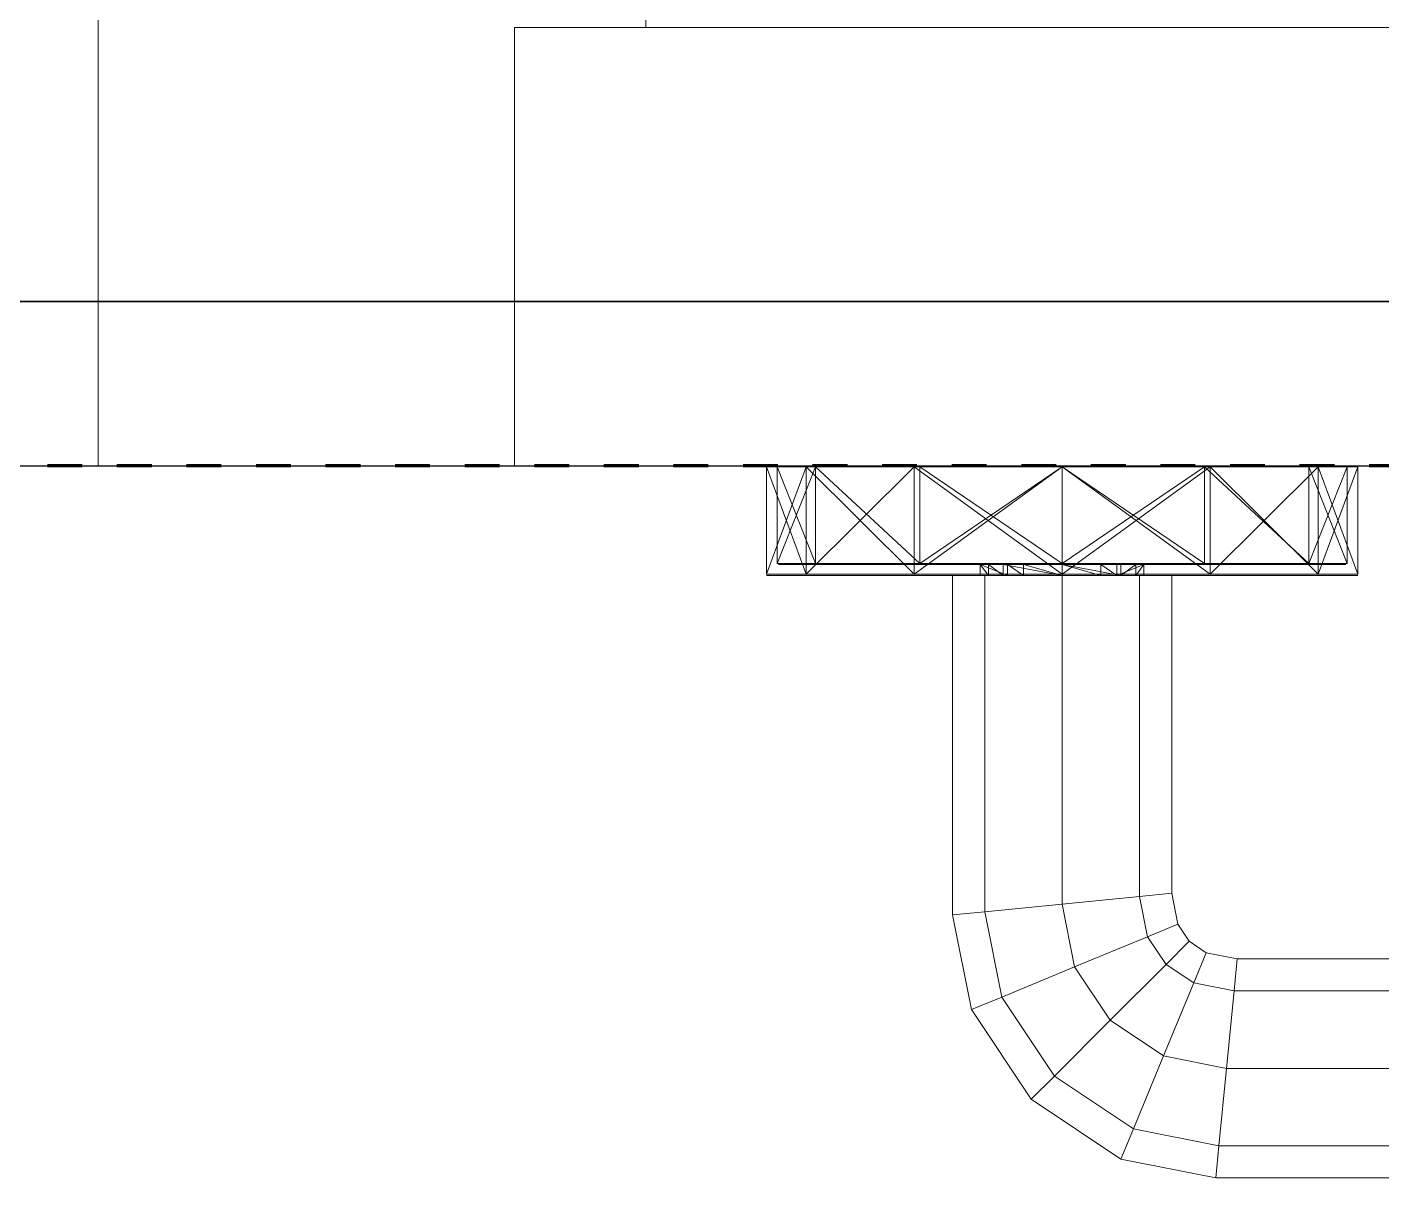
# Model space of a CAD drawing. Header units: millimetres. Extents: x -5300 to 98858, y -5196 to 93886.
# Drawn here: x 15993.5 to 16117.2, y 46270 to 46375.1 of the extents above; entities that cross this region are included whole.
import ezdxf

# ---------------------------------------------------------------- set-up
doc = ezdxf.new("R2010")
doc.units = ezdxf.units.MM
doc.linetypes.add('Штрих', pattern=[6.35, 3.175, -3.175])
doc.linetypes.add('Штрих_2_', pattern=[6.35, 3.175, -3.175])
for name, color, linetype, lineweight, true_color in [('_Разделитель помещений_', 4, 'Штрих', 70, 0x00ffff), ('Двери', 7, 'Continuous', 18, 0x7f7f7f), ('Стены', 7, 'Continuous', 18, 0x7f7f7f), ('Стены разрез', 7, 'Continuous', 50, 0x7f7f7f)]:
    doc.layers.add(name, color=color, linetype=linetype, lineweight=lineweight, true_color=true_color)

# ---------------------------------------------------------------- blocks, each defined once
blk = doc.blocks.new('СТВ_Перегородка_Кирпич 171644 - СТВ_Перегородка_Кирпич 2-247667-Подвал')
at = {"layer": 'Стены', "color": 254, "true_color": 0xd4d4d4}
blk.add_line((15750, 46350), (21250, 46350), dxfattribs=at)
blk = doc.blocks.new('СТВ_Перегородка_Кирпич 171644 - СТВ_Перегородка_Кирпич 171644-247664-Подвал')
at = {"layer": 'Стены', "color": 254, "true_color": 0xd4d4d4}
for p, q in [((16000, 46350), (16000, 46470)), ((16000, 46350), (16000, 46350)), ((16000, 46350), (17100, 46350)), ((16000, 46335), (16000, 46350)), ((17100, 46350), (16000, 46350)), ((16000, 46350), (16000, 46350)), ((17100, 46335), (16000, 46335)), ((16000, 46335), (16000, 46335))]:
    blk.add_line(p, q, dxfattribs=at)
at = {"layer": 'Стены разрез', "color": 254, "lineweight": 25, "true_color": 0xd4d4d4}
for p, q in [((21250, 46350), (15750, 46350)), ((15750, 46350), (21250, 46350)), ((15750, 46335), (21250, 46335))]:
    blk.add_line(p, q, dxfattribs=at)
blk.add_blockref('СТВ_Перегородка_Кирпич 171644 - СТВ_Перегородка_Кирпич 2-247667-Подвал', (0, 0))
blk = doc.blocks.new('Д-5 171702 - Д-5-247725-Подвал')
at = {"layer": 'Двери', "color": 254, "true_color": 0xd4d4d4}
for p, q in [((16000, 46335), (16000, 46485)), ((16000, 46485), (16000, 46335)), ((16000, 46335), (16000, 46485)), ((16000, 46485), (16000, 46335)), ((16000, 46485), (16000, 46335)), ((16000, 46335), (16000, 46485)), ((16000, 46485), (16000, 46335)), ((16000, 46335), (16000, 46485)), ((16050, 46375), (16050, 46485)), ((16050, 46485), (16050, 46375)), ((16050, 46485), (16050, 46375)), ((16050, 46375), (16050, 46485)), ((16050, 46485), (16050, 46375)), ((16050, 46375), (16050, 46485)), ((16038, 46375), (16038, 46335)), ((16050, 46375), (16038, 46375)), ((16038, 46375), (16050, 46375)), ((16038, 46335), (16038, 46375)), ((16038, 46375), (16038, 46375)), ((16038, 46375), (16050, 46375)), ((16050, 46375), (16038, 46375)), ((16038, 46335), (16038, 46375)), ((16038, 46375), (16038, 46375)), ((16038, 46375), (16038, 46335)), ((16038, 46335), (16038, 46375)), ((16038, 46375), (17062, 46375)), ((16038, 46375), (16038, 46335)), ((16050, 46375), (16038, 46375)), ((16038, 46335), (16038, 46375)), ((16038, 46375), (16038, 46375)), ((16038, 46375), (16038, 46335)), ((17062, 46375), (16038, 46375)), ((16038, 46375), (16038, 46375)), ((16038, 46375), (16050, 46375)), ((16038, 46335), (16038, 46375)), ((16038, 46375), (17062, 46375)), ((16038, 46335), (16038, 46375)), ((16038, 46375), (16038, 46375)), ((16038, 46375), (16038, 46335)), ((17062, 46375), (16038, 46375)), ((16038, 46375), (16038, 46375)), ((16038, 46375), (17062, 46375)), ((17062, 46375), (16038, 46375)), ((16038, 46375), (16038, 46335)), ((16050, 46375), (16050, 46375)), ((16050, 46375), (16050, 46375)), ((16050, 46375), (17050, 46375)), ((17050, 46375), (16050, 46375)), ((16064.62, 46375), (16061, 46375)), ((16061, 46375), (16064.62, 46375)), ((16074.5, 46375), (16061, 46375)), ((16064.7, 46375), (16061.1, 46375)), ((16061.1, 46375), (16064.7, 46375)), ((16065.4, 46375), (16061.1, 46375)), ((16061.1, 46375), (16061.9, 46375)), ((16061.1, 46375), (16065.4, 46375)), ((16065.4, 46375), (16061.9, 46375)), ((16061.9, 46375), (16065.4, 46375)), ((16074.5, 46375), (16064.62, 46375)), ((16064.62, 46375), (16074.5, 46375)), ((16074.5, 46375), (16064.62, 46375)), ((16074.55, 46375), (16064.7, 46375)), ((16074.55, 46375), (16064.7, 46375)), ((16064.7, 46375), (16065.4, 46375)), ((16065.4, 46375), (16064.7, 46375)), ((16074.95, 46375), (16065.4, 46375)), ((16074.95, 46375), (16065.4, 46375)), ((16074.55, 46375), (16065.4, 46375)), ((16074.55, 46375), (16065.4, 46375)), ((16088, 46375), (16074.5, 46375)), ((16074.5, 46375), (16088, 46375)), ((16074.5, 46375), (16074.5, 46375)), ((16074.5, 46375), (16101.5, 46375)), ((16074.5, 46375), (16101.5, 46375)), ((16074.5, 46375), (16101.5, 46375)), ((16088, 46375), (16074.55, 46375)), ((16088, 46375), (16074.55, 46375)), ((16074.55, 46375), (16074.95, 46375)), ((16074.95, 46375), (16074.55, 46375)), ((16088, 46375), (16074.95, 46375)), ((16088, 46375), (16074.95, 46375)), ((16088, 46375), (16074.95, 46375)), ((16088, 46375), (16074.95, 46375)), ((16101.45, 46375), (16088, 46375)), ((16101.05, 46375), (16088, 46375)), ((16101.05, 46375), (16088, 46375)), ((16101.45, 46375), (16088, 46375)), ((16101.05, 46375), (16088, 46375)), ((16088, 46375), (16088, 46375)), ((16101.05, 46375), (16088, 46375)), ((16088, 46375), (16088, 46375)), ((16088, 46375), (16101.5, 46375)), ((16088, 46375), (16101.5, 46375)), ((16110.6, 46375), (16101.05, 46375)), ((16110.6, 46375), (16101.05, 46375)), ((16101.45, 46375), (16101.05, 46375)), ((16101.05, 46375), (16101.45, 46375)), ((16111.3, 46375), (16101.45, 46375)), ((16111.3, 46375), (16101.45, 46375)), ((16110.6, 46375), (16101.45, 46375)), ((16110.6, 46375), (16101.45, 46375)), ((16101.5, 46375), (16111.38, 46375)), ((16111.38, 46375), (16101.5, 46375)), ((16101.5, 46375), (16101.5, 46375)), ((16111.38, 46375), (16101.5, 46375)), ((16115, 46375), (16101.5, 46375)), ((16110.6, 46375), (16114.1, 46375)), ((16114.1, 46375), (16110.6, 46375)), ((16110.6, 46375), (16111.3, 46375)), ((16110.6, 46375), (16114.9, 46375)), ((16114.9, 46375), (16110.6, 46375)), ((16110.6, 46375), (16111.3, 46375)), ((16111.3, 46375), (16114.9, 46375)), ((16114.9, 46375), (16111.3, 46375)), ((16111.38, 46375), (16115, 46375)), ((16115, 46375), (16111.38, 46375)), ((16114.1, 46375), (16114.9, 46375)), ((16038, 46335), (16000, 46335)), ((16000, 46335), (16038, 46335)), ((16038, 46335), (16000, 46335)), ((16000, 46335), (16000, 46335)), ((16000, 46335), (16038, 46335)), ((16000, 46335), (16000, 46335)), ((16038, 46335), (16000, 46335)), ((16000, 46335), (16000, 46335)), ((16000, 46335), (17100, 46335)), ((16000, 46335), (17100, 46335)), ((16000, 46335), (16000, 46335)), ((16038, 46335), (16000, 46335)), ((16038, 46335), (16038, 46335)), ((16038, 46335), (16038, 46335)), ((16038, 46335), (16038, 46335)), ((17062, 46335), (16038, 46335)), ((17062, 46335), (16038, 46335)), ((16038, 46335), (16038, 46335)), ((17062, 46335), (16038, 46335)), ((17062, 46335), (16038, 46335)), ((16038, 46335), (16038, 46335)), ((16038, 46335), (17062, 46335)), ((16038, 46335), (16038, 46335)), ((16038, 46335), (17062, 46335)), ((16064.62, 46335), (16061, 46335)), ((16061, 46335), (16064.62, 46335)), ((16061, 46335), (16074.5, 46335)), ((16064.62, 46334.9), (16061, 46334.9)), ((16064.62, 46334.9), (16061, 46334.9)), ((16061, 46334.9), (16061, 46325.1)), ((16064.62, 46334.9), (16061, 46325.1)), ((16064.62, 46325.1), (16061, 46334.9)), ((16064.62, 46334.9), (16061, 46334.9)), ((16061, 46334.9), (16064.62, 46334.9)), ((16061, 46325.1), (16061, 46334.9)), ((16064.62, 46325.1), (16061, 46334.9)), ((16061, 46334.9), (16064.62, 46325.1)), ((16064.7, 46335), (16061.1, 46335)), ((16061.1, 46335), (16064.7, 46335)), ((16065.4, 46335), (16061.1, 46335)), ((16061.9, 46335), (16061.1, 46335)), ((16061.1, 46335), (16065.4, 46335)), ((16065.4, 46335), (16061.9, 46335)), ((16061.9, 46335), (16065.4, 46335)), ((16065.48, 46334.9), (16062, 46334.9)), ((16062, 46334.9), (16065.48, 46334.9)), ((16062, 46326.1), (16062, 46334.9)), ((16065.48, 46334.9), (16062, 46326.1)), ((16062, 46334.9), (16065.48, 46326.1)), ((16074.5, 46335), (16064.62, 46335)), ((16064.62, 46335), (16074.5, 46335)), ((16064.62, 46335), (16074.5, 46335)), ((16074.5, 46334.9), (16064.62, 46334.9)), ((16074.5, 46334.9), (16064.62, 46334.9)), ((16074.5, 46334.9), (16064.62, 46325.1)), ((16074.5, 46325.1), (16064.62, 46334.9)), ((16064.62, 46334.9), (16064.62, 46325.1)), ((16064.62, 46334.9), (16064.62, 46325.1)), ((16074.5, 46334.9), (16064.62, 46334.9)), ((16064.62, 46334.9), (16074.5, 46334.9)), ((16074.5, 46334.9), (16064.62, 46325.1)), ((16064.62, 46325.1), (16064.62, 46334.9)), ((16064.62, 46325.1), (16064.62, 46334.9)), ((16064.62, 46334.9), (16074.5, 46325.1)), ((16074.55, 46335), (16064.7, 46335)), ((16074.55, 46335), (16064.7, 46335)), ((16065.4, 46335), (16064.7, 46335)), ((16065.4, 46335), (16064.7, 46335)), ((16074.95, 46335), (16065.4, 46335)), ((16074.95, 46335), (16065.4, 46335)), ((16074.55, 46335), (16065.4, 46335)), ((16074.55, 46335), (16065.4, 46335)), ((16075, 46334.9), (16065.48, 46334.9)), ((16075, 46334.9), (16065.48, 46334.9)), ((16075, 46326.1), (16065.48, 46334.9)), ((16065.48, 46326.1), (16065.48, 46334.9)), ((16075, 46326.1), (16065.48, 46334.9)), ((16065.48, 46326.1), (16065.48, 46334.9)), ((16088, 46335), (16074.5, 46335)), ((16088, 46335), (16074.5, 46335)), ((16101.5, 46335), (16074.5, 46335)), ((16101.5, 46335), (16074.5, 46335)), ((16101.5, 46335), (16074.5, 46335)), ((16074.5, 46335), (16074.5, 46335)), ((16088, 46334.9), (16074.5, 46334.9)), ((16088, 46334.9), (16074.5, 46334.9)), ((16088, 46334.9), (16074.5, 46325.1)), ((16088, 46325.1), (16074.5, 46334.9)), ((16074.5, 46334.9), (16074.5, 46325.1)), ((16074.5, 46334.9), (16074.5, 46325.1)), ((16088, 46334.9), (16074.5, 46334.9)), ((16074.5, 46334.9), (16088, 46334.9)), ((16074.5, 46325.1), (16074.5, 46334.9)), ((16088, 46325.1), (16074.5, 46334.9)), ((16074.5, 46325.1), (16074.5, 46334.9)), ((16074.5, 46334.9), (16088, 46325.1)), ((16088, 46335), (16074.55, 46335)), ((16088, 46335), (16074.55, 46335)), ((16074.95, 46335), (16074.55, 46335)), ((16074.95, 46335), (16074.55, 46335)), ((16088, 46335), (16074.95, 46335)), ((16088, 46335), (16074.95, 46335)), ((16088, 46335), (16074.95, 46335)), ((16088, 46335), (16074.95, 46335)), ((16088, 46334.9), (16075, 46334.9)), ((16088, 46334.9), (16075, 46334.9)), ((16088, 46334.9), (16075, 46326.1)), ((16075, 46326.1), (16075, 46334.9)), ((16088, 46326.1), (16075, 46334.9)), ((16075, 46326.1), (16075, 46334.9)), ((16101.05, 46335), (16088, 46335)), ((16101.45, 46335), (16088, 46335)), ((16101.05, 46335), (16088, 46335)), ((16101.45, 46335), (16088, 46335)), ((16101.05, 46335), (16088, 46335)), ((16088, 46335), (16088, 46335)), ((16101.05, 46335), (16088, 46335)), ((16088, 46335), (16088, 46335)), ((16088, 46335), (16101.5, 46335)), ((16101.5, 46335), (16088, 46335)), ((16101, 46334.9), (16088, 46334.9)), ((16101.5, 46334.9), (16088, 46334.9)), ((16101, 46334.9), (16088, 46334.9)), ((16088, 46334.9), (16101.5, 46334.9)), ((16101, 46334.9), (16088, 46326.1)), ((16088, 46326.1), (16088, 46334.9)), ((16101.5, 46334.9), (16088, 46325.1)), ((16088, 46334.9), (16088, 46325.1)), ((16101, 46326.1), (16088, 46334.9)), ((16088, 46326.1), (16088, 46334.9)), ((16088, 46334.9), (16101.5, 46325.1)), ((16088, 46334.9), (16088, 46325.1)), ((16088, 46334.9), (16101.5, 46334.9)), ((16088, 46334.9), (16101.5, 46334.9)), ((16088, 46325.1), (16088, 46334.9)), ((16088, 46334.9), (16101.5, 46325.1)), ((16088, 46325.1), (16088, 46334.9)), ((16088, 46334.9), (16101.5, 46325.1)), ((16101, 46334.9), (16110.52, 46334.9)), ((16110.52, 46334.9), (16101, 46334.9)), ((16110.52, 46326.1), (16101, 46334.9)), ((16101, 46326.1), (16101, 46334.9)), ((16110.52, 46326.1), (16101, 46334.9)), ((16101, 46326.1), (16101, 46334.9)), ((16110.6, 46335), (16101.05, 46335)), ((16110.6, 46335), (16101.05, 46335)), ((16101.05, 46335), (16101.45, 46335)), ((16101.05, 46335), (16101.45, 46335)), ((16101.45, 46335), (16111.3, 46335)), ((16111.3, 46335), (16101.45, 46335)), ((16110.6, 46335), (16101.45, 46335)), ((16110.6, 46335), (16101.45, 46335)), ((16101.5, 46335), (16111.38, 46335)), ((16111.38, 46335), (16101.5, 46335)), ((16101.5, 46335), (16115, 46335)), ((16101.5, 46335), (16111.38, 46335)), ((16101.5, 46335), (16101.5, 46335)), ((16111.38, 46334.9), (16101.5, 46334.9)), ((16101.5, 46334.9), (16111.38, 46334.9)), ((16101.5, 46334.9), (16101.5, 46325.1)), ((16101.5, 46334.9), (16111.38, 46325.1)), ((16101.5, 46334.9), (16101.5, 46325.1)), ((16101.5, 46325.1), (16111.38, 46334.9)), ((16101.5, 46334.9), (16111.38, 46334.9)), ((16101.5, 46334.9), (16111.38, 46334.9)), ((16101.5, 46325.1), (16101.5, 46334.9)), ((16101.5, 46334.9), (16111.38, 46325.1)), ((16101.5, 46325.1), (16101.5, 46334.9)), ((16101.5, 46325.1), (16111.38, 46334.9)), ((16110.52, 46334.9), (16114, 46334.9)), ((16114, 46334.9), (16110.52, 46334.9)), ((16110.52, 46326.1), (16110.52, 46334.9)), ((16110.52, 46326.1), (16114, 46334.9)), ((16114, 46326.1), (16110.52, 46334.9)), ((16110.52, 46326.1), (16110.52, 46334.9)), ((16110.6, 46335), (16114.1, 46335)), ((16114.1, 46335), (16110.6, 46335)), ((16110.6, 46335), (16111.3, 46335)), ((16110.6, 46335), (16114.9, 46335)), ((16114.9, 46335), (16110.6, 46335)), ((16110.6, 46335), (16111.3, 46335)), ((16111.3, 46335), (16114.9, 46335)), ((16114.9, 46335), (16111.3, 46335)), ((16111.38, 46335), (16115, 46335)), ((16115, 46335), (16111.38, 46335)), ((16111.38, 46334.9), (16115, 46334.9)), ((16111.38, 46334.9), (16115, 46334.9)), ((16111.38, 46334.9), (16111.38, 46325.1)), ((16111.38, 46334.9), (16115, 46325.1)), ((16111.38, 46334.9), (16111.38, 46325.1)), ((16111.38, 46325.1), (16115, 46334.9)), ((16111.38, 46334.9), (16115, 46334.9)), ((16115, 46334.9), (16111.38, 46334.9)), ((16111.38, 46325.1), (16111.38, 46334.9)), ((16111.38, 46325.1), (16115, 46334.9)), ((16115, 46325.1), (16111.38, 46334.9)), ((16111.38, 46325.1), (16111.38, 46334.9)), ((16114, 46326.1), (16114, 46334.9)), ((16114.1, 46335), (16114.9, 46335)), ((16115, 46334.9), (16115, 46325.1)), ((16115, 46325.1), (16115, 46334.9)), ((16065.48, 46326.1), (16062, 46326.1)), ((16062, 46326.1), (16065.48, 46326.1)), ((16065.57, 46326), (16062.1, 46326)), ((16062.1, 46326), (16065.57, 46326)), ((16083, 46326), (16062.1, 46326)), ((16083, 46326), (16062.1, 46326)), ((16083, 46326), (16062.1, 46326)), ((16075, 46326.1), (16065.48, 46326.1)), ((16075, 46326.1), (16065.48, 46326.1)), ((16075.05, 46326), (16065.57, 46326)), ((16075.05, 46326), (16065.57, 46326)), ((16081.28, 46326), (16065.57, 46326)), ((16080.53, 46326), (16065.57, 46326)), ((16083, 46326), (16065.57, 46326)), ((16083, 46326), (16065.57, 46326)), ((16083, 46326), (16065.57, 46326)), ((16088, 46326.1), (16075, 46326.1)), ((16088, 46326.1), (16075, 46326.1)), ((16088, 46326), (16075.05, 46326)), ((16088, 46326), (16075.05, 46326)), ((16082.63, 46326), (16075.05, 46326)), ((16081.28, 46326), (16075.05, 46326)), ((16075.05, 46326), (16083, 46326)), ((16075.05, 46326), (16083, 46326)), ((16075.05, 46326), (16084.46, 46326)), ((16081.28, 46326), (16080.53, 46326)), ((16080.53, 46325), (16080.53, 46326)), ((16080.53, 46326), (16083, 46326)), ((16081.28, 46325), (16080.53, 46326)), ((16080.53, 46326), (16083, 46326)), ((16080.53, 46326), (16083, 46325)), ((16082.63, 46326), (16081.28, 46326)), ((16081.28, 46326), (16082.63, 46325)), ((16081.28, 46326), (16081.28, 46325)), ((16088, 46326), (16082.63, 46326)), ((16088, 46326), (16082.63, 46326)), ((16088, 46325), (16082.63, 46326)), ((16082.63, 46326), (16082.63, 46325)), ((16083, 46326), (16083, 46325)), ((16083, 46326), (16084.46, 46326)), ((16083, 46326), (16083, 46325)), ((16083, 46326), (16083, 46326)), ((16083, 46326), (16083, 46325)), ((16083, 46326), (16083, 46325)), ((16083, 46326), (16083, 46326)), ((16083, 46326), (16083, 46326)), ((16083, 46326), (16083, 46325)), ((16083, 46326), (16083, 46325)), ((16083, 46326), (16083, 46325)), ((16083, 46326), (16083, 46326)), ((16083, 46326), (16084.46, 46325)), ((16083, 46325), (16083, 46326)), ((16083, 46325), (16083, 46326)), ((16083, 46325), (16083, 46326)), ((16083, 46325), (16083, 46326)), ((16083, 46326), (16083, 46326)), ((16088, 46326), (16084.46, 46326)), ((16088, 46326), (16084.46, 46326)), ((16088, 46325), (16084.46, 46326)), ((16084.46, 46326), (16084.46, 46325)), ((16101, 46326.1), (16088, 46326.1)), ((16101, 46326.1), (16088, 46326.1)), ((16100.95, 46326), (16088, 46326)), ((16100.95, 46326), (16088, 46326)), ((16093.37, 46326), (16088, 46326)), ((16088, 46326), (16091.54, 46326)), ((16093.37, 46325), (16088, 46326)), ((16093.37, 46326), (16088, 46326)), ((16088, 46326), (16088, 46326)), ((16088, 46326), (16088, 46325)), ((16088, 46326), (16088, 46326)), ((16088, 46326), (16091.54, 46326)), ((16088, 46326), (16091.54, 46325)), ((16088, 46326), (16088, 46325)), ((16093, 46326), (16091.54, 46326)), ((16093, 46325), (16091.54, 46326)), ((16100.95, 46326), (16091.54, 46326)), ((16091.54, 46326), (16091.54, 46325)), ((16095.47, 46326), (16093, 46326)), ((16093, 46326), (16093, 46325)), ((16093, 46326), (16093, 46325)), ((16095.47, 46326), (16093, 46326)), ((16095.47, 46326), (16093, 46325)), ((16110.43, 46326), (16093, 46326)), ((16093, 46326), (16093, 46326)), ((16093, 46326), (16093, 46326)), ((16093, 46326), (16113.9, 46326)), ((16093, 46326), (16093, 46325)), ((16093, 46326), (16093, 46325)), ((16093, 46326), (16093, 46325)), ((16093, 46326), (16113.9, 46326)), ((16093, 46326), (16093, 46326)), ((16093, 46326), (16093, 46325)), ((16093, 46326), (16093, 46325)), ((16113.9, 46326), (16093, 46326)), ((16093, 46326), (16093, 46326)), ((16093, 46326), (16093, 46325)), ((16093, 46326), (16093, 46325)), ((16093, 46326), (16110.43, 46326)), ((16093, 46326), (16093, 46326)), ((16093, 46326), (16093, 46325)), ((16093, 46326), (16110.43, 46326)), ((16093, 46326), (16100.95, 46326)), ((16093, 46326), (16093, 46325)), ((16093, 46326), (16100.95, 46326)), ((16094.72, 46326), (16093.37, 46326)), ((16094.72, 46326), (16093.37, 46325)), ((16100.95, 46326), (16093.37, 46326)), ((16093.37, 46325), (16093.37, 46326)), ((16095.47, 46326), (16094.72, 46326)), ((16095.47, 46326), (16094.72, 46325)), ((16094.72, 46326), (16100.95, 46326)), ((16094.72, 46326), (16110.43, 46326)), ((16094.72, 46326), (16094.72, 46325)), ((16095.47, 46326), (16095.47, 46325)), ((16095.47, 46326), (16110.43, 46326)), ((16100.95, 46326), (16110.43, 46326)), ((16110.43, 46326), (16100.95, 46326)), ((16110.52, 46326.1), (16101, 46326.1)), ((16110.52, 46326.1), (16101, 46326.1)), ((16110.43, 46326), (16113.9, 46326)), ((16113.9, 46326), (16110.43, 46326)), ((16110.52, 46326.1), (16114, 46326.1)), ((16114, 46326.1), (16110.52, 46326.1)), ((16064.62, 46325.1), (16061, 46325.1)), ((16064.62, 46325.1), (16061, 46325.1)), ((16064.62, 46325.1), (16061, 46325.1)), ((16061, 46325.1), (16064.62, 46325.1)), ((16064.62, 46325), (16061, 46325)), ((16061, 46325), (16064.62, 46325)), ((16074.5, 46325), (16061, 46325)), ((16064.7, 46325), (16061.1, 46325)), ((16064.7, 46325), (16061.1, 46325)), ((16083, 46325), (16061.1, 46325)), ((16083, 46325), (16061.1, 46325)), ((16083, 46325), (16061.1, 46325)), ((16074.5, 46325.1), (16064.62, 46325.1)), ((16074.5, 46325.1), (16064.62, 46325.1)), ((16074.5, 46325.1), (16064.62, 46325.1)), ((16064.62, 46325.1), (16074.5, 46325.1)), ((16074.5, 46325), (16064.62, 46325)), ((16064.62, 46325), (16074.5, 46325)), ((16074.5, 46325), (16064.62, 46325)), ((16074.55, 46325), (16064.7, 46325)), ((16074.55, 46325), (16064.7, 46325)), ((16081.28, 46325), (16064.7, 46325)), ((16080.53, 46325), (16064.7, 46325)), ((16083, 46325), (16064.7, 46325)), ((16064.7, 46325), (16083, 46325)), ((16083, 46325), (16064.7, 46325)), ((16088, 46325.1), (16074.5, 46325.1)), ((16088, 46325.1), (16074.5, 46325.1)), ((16074.5, 46325.1), (16088, 46325.1)), ((16074.5, 46325.1), (16088, 46325.1)), ((16088, 46325), (16074.5, 46325)), ((16074.5, 46325), (16088, 46325)), ((16074.5, 46325), (16074.5, 46325)), ((16074.5, 46325), (16101.5, 46325)), ((16074.5, 46325), (16101.5, 46325)), ((16074.5, 46325), (16101.5, 46325)), ((16088, 46325), (16074.55, 46325)), ((16088, 46325), (16074.55, 46325)), ((16082.63, 46325), (16074.55, 46325)), ((16074.55, 46325), (16081.28, 46325)), ((16074.55, 46325), (16084.46, 46325)), ((16074.55, 46325), (16083, 46325)), ((16074.55, 46325), (16083, 46325)), ((16078, 46325), (16080.93, 46325)), ((16078, 46294.02), (16078, 46325)), ((16080.93, 46325), (16078, 46325)), ((16078, 46325), (16078, 46294.02)), ((16081.28, 46325), (16080.53, 46325)), ((16080.53, 46325), (16083, 46325)), ((16080.53, 46325), (16083, 46325)), ((16080.93, 46325), (16080.93, 46294.3)), ((16080.93, 46325), (16088, 46325)), ((16080.93, 46294.3), (16080.93, 46325)), ((16080.93, 46294.3), (16080.93, 46325)), ((16088, 46325), (16080.93, 46325)), ((16080.93, 46325), (16080.93, 46294.3)), ((16082.63, 46325), (16081.28, 46325)), ((16088, 46325), (16082.63, 46325)), ((16088, 46325), (16082.63, 46325)), ((16084.46, 46325), (16083, 46325)), ((16083, 46325), (16083, 46325)), ((16083, 46325), (16083, 46325)), ((16083, 46325), (16083, 46325)), ((16083, 46325), (16083, 46325)), ((16083, 46325), (16083, 46325)), ((16088, 46325), (16084.46, 46325)), ((16088, 46325), (16084.46, 46325)), ((16101.5, 46325.1), (16088, 46325.1)), ((16101.5, 46325.1), (16088, 46325.1)), ((16088, 46325.1), (16101.5, 46325.1)), ((16088, 46325.1), (16101.5, 46325.1)), ((16101.45, 46325), (16088, 46325)), ((16088, 46325), (16101.45, 46325)), ((16093.37, 46325), (16088, 46325)), ((16091.54, 46325), (16088, 46325)), ((16093.37, 46325), (16088, 46325)), ((16088, 46325), (16088, 46325)), ((16091.54, 46325), (16088, 46325)), ((16088, 46325), (16088, 46325)), ((16088, 46325), (16101.5, 46325)), ((16088, 46325), (16101.5, 46325)), ((16088, 46325), (16088, 46295)), ((16088, 46325), (16095.07, 46325)), ((16088, 46295), (16088, 46325)), ((16088, 46295), (16088, 46325)), ((16095.07, 46325), (16088, 46325)), ((16088, 46325), (16088, 46295)), ((16093, 46325), (16091.54, 46325)), ((16091.54, 46325), (16101.45, 46325)), ((16095.47, 46325), (16093, 46325)), ((16095.47, 46325), (16093, 46325)), ((16093, 46325), (16093, 46325)), ((16093, 46325), (16101.45, 46325)), ((16093, 46325), (16093, 46325)), ((16093, 46325), (16101.45, 46325)), ((16093, 46325), (16111.3, 46325)), ((16093, 46325), (16093, 46325)), ((16093, 46325), (16111.3, 46325)), ((16093, 46325), (16114.9, 46325)), ((16093, 46325), (16093, 46325)), ((16093, 46325), (16114.9, 46325)), ((16093, 46325), (16093, 46325)), ((16093, 46325), (16111.3, 46325)), ((16093, 46325), (16114.9, 46325)), ((16094.72, 46325), (16093.37, 46325)), ((16093.37, 46325), (16101.45, 46325)), ((16095.47, 46325), (16094.72, 46325)), ((16094.72, 46325), (16111.3, 46325)), ((16094.72, 46325), (16101.45, 46325)), ((16095.07, 46325), (16095.07, 46295.7)), ((16095.07, 46325), (16098, 46325)), ((16095.07, 46295.7), (16095.07, 46325)), ((16095.07, 46295.7), (16095.07, 46325)), ((16098, 46325), (16095.07, 46325)), ((16095.07, 46325), (16095.07, 46295.7)), ((16095.47, 46325), (16111.3, 46325)), ((16098, 46325), (16098, 46295.98)), ((16098, 46295.98), (16098, 46325)), ((16111.3, 46325), (16101.45, 46325)), ((16101.45, 46325), (16111.3, 46325)), ((16101.5, 46325.1), (16111.38, 46325.1)), ((16101.5, 46325.1), (16111.38, 46325.1)), ((16101.5, 46325.1), (16111.38, 46325.1)), ((16101.5, 46325.1), (16111.38, 46325.1)), ((16101.5, 46325), (16111.38, 46325)), ((16111.38, 46325), (16101.5, 46325)), ((16101.5, 46325), (16101.5, 46325)), ((16111.38, 46325), (16101.5, 46325)), ((16115, 46325), (16101.5, 46325)), ((16111.3, 46325), (16114.9, 46325)), ((16111.3, 46325), (16114.9, 46325)), ((16111.38, 46325.1), (16115, 46325.1)), ((16111.38, 46325.1), (16115, 46325.1)), ((16111.38, 46325.1), (16115, 46325.1)), ((16115, 46325.1), (16111.38, 46325.1)), ((16111.38, 46325), (16115, 46325)), ((16115, 46325), (16111.38, 46325)), ((16098, 46295.98), (16095.07, 46295.7)), ((16095.07, 46295.7), (16098, 46295.98)), ((16095.07, 46295.7), (16098, 46295.98)), ((16098, 46295.98), (16095.07, 46295.7)), ((16098, 46295.98), (16098.56, 46293.16)), ((16098.56, 46293.16), (16098, 46295.98)), ((16088, 46295), (16080.93, 46294.3)), ((16080.93, 46294.3), (16088, 46295)), ((16080.93, 46294.3), (16088, 46295)), ((16088, 46295), (16080.93, 46294.3)), ((16095.07, 46295.7), (16088, 46295)), ((16088, 46295), (16095.07, 46295.7)), ((16088, 46295), (16095.07, 46295.7)), ((16095.07, 46295.7), (16088, 46295)), ((16088, 46295), (16089.14, 46289.26)), ((16089.14, 46289.26), (16088, 46295)), ((16089.14, 46289.26), (16088, 46295)), ((16088, 46295), (16089.14, 46289.26)), ((16095.07, 46295.7), (16095.8, 46292.02)), ((16095.8, 46292.02), (16095.07, 46295.7)), ((16095.8, 46292.02), (16095.07, 46295.7)), ((16095.07, 46295.7), (16095.8, 46292.02)), ((16080.93, 46294.3), (16078, 46294.02)), ((16078, 46294.02), (16080.93, 46294.3)), ((16078, 46294.02), (16080.93, 46294.3)), ((16080.93, 46294.3), (16078, 46294.02)), ((16079.72, 46285.36), (16078, 46294.02)), ((16078, 46294.02), (16079.72, 46285.36)), ((16080.93, 46294.3), (16082.48, 46286.5)), ((16082.48, 46286.5), (16080.93, 46294.3)), ((16082.48, 46286.5), (16080.93, 46294.3)), ((16080.93, 46294.3), (16082.48, 46286.5)), ((16098.56, 46293.16), (16095.8, 46292.02)), ((16095.8, 46292.02), (16098.56, 46293.16)), ((16095.8, 46292.02), (16098.56, 46293.16)), ((16098.56, 46293.16), (16095.8, 46292.02)), ((16098.56, 46293.16), (16099.6, 46291.6)), ((16099.6, 46291.6), (16098.56, 46293.16)), ((16095.8, 46292.02), (16089.14, 46289.26)), ((16089.14, 46289.26), (16095.8, 46292.02)), ((16089.14, 46289.26), (16095.8, 46292.02)), ((16095.8, 46292.02), (16089.14, 46289.26)), ((16095.8, 46292.02), (16097.49, 46289.49)), ((16097.49, 46289.49), (16095.8, 46292.02)), ((16097.49, 46289.49), (16095.8, 46292.02)), ((16095.8, 46292.02), (16097.49, 46289.49)), ((16099.6, 46291.6), (16097.49, 46289.49)), ((16097.49, 46289.49), (16099.6, 46291.6)), ((16097.49, 46289.49), (16099.6, 46291.6)), ((16099.6, 46291.6), (16097.49, 46289.49)), ((16099.6, 46291.6), (16101.16, 46290.56)), ((16101.16, 46290.56), (16099.6, 46291.6)), ((16101.16, 46290.56), (16100.02, 46287.8)), ((16100.02, 46287.8), (16101.16, 46290.56)), ((16100.02, 46287.8), (16101.16, 46290.56)), ((16101.16, 46290.56), (16100.02, 46287.8)), ((16101.16, 46290.56), (16103.98, 46290)), ((16103.98, 46290), (16101.16, 46290.56)), ((16103.98, 46290), (16103.7, 46287.07)), ((16103.7, 46287.07), (16103.98, 46290)), ((16103.7, 46287.07), (16103.98, 46290)), ((16103.98, 46290), (16103.7, 46287.07)), ((16103.98, 46290), (16182.02, 46290)), ((16182.02, 46290), (16103.98, 46290)), ((16089.14, 46289.26), (16082.48, 46286.5)), ((16082.48, 46286.5), (16089.14, 46289.26)), ((16082.48, 46286.5), (16089.14, 46289.26)), ((16089.14, 46289.26), (16082.48, 46286.5)), ((16089.14, 46289.26), (16092.39, 46284.39)), ((16092.39, 46284.39), (16089.14, 46289.26)), ((16092.39, 46284.39), (16089.14, 46289.26)), ((16089.14, 46289.26), (16092.39, 46284.39)), ((16097.49, 46289.49), (16092.39, 46284.39)), ((16092.39, 46284.39), (16097.49, 46289.49)), ((16092.39, 46284.39), (16097.49, 46289.49)), ((16097.49, 46289.49), (16092.39, 46284.39)), ((16097.49, 46289.49), (16100.02, 46287.8)), ((16100.02, 46287.8), (16097.49, 46289.49)), ((16100.02, 46287.8), (16097.49, 46289.49)), ((16097.49, 46289.49), (16100.02, 46287.8)), ((16100.02, 46287.8), (16097.26, 46281.14)), ((16097.26, 46281.14), (16100.02, 46287.8)), ((16097.26, 46281.14), (16100.02, 46287.8)), ((16100.02, 46287.8), (16097.26, 46281.14)), ((16100.02, 46287.8), (16103.7, 46287.07)), ((16103.7, 46287.07), (16100.02, 46287.8)), ((16103.7, 46287.07), (16100.02, 46287.8)), ((16100.02, 46287.8), (16103.7, 46287.07)), ((16082.48, 46286.5), (16079.72, 46285.36)), ((16079.72, 46285.36), (16082.48, 46286.5)), ((16079.72, 46285.36), (16082.48, 46286.5)), ((16082.48, 46286.5), (16079.72, 46285.36)), ((16082.48, 46286.5), (16087.3, 46279.3)), ((16087.3, 46279.3), (16082.48, 46286.5)), ((16087.3, 46279.3), (16082.48, 46286.5)), ((16082.48, 46286.5), (16087.3, 46279.3)), ((16103.7, 46287.07), (16103, 46280)), ((16103, 46280), (16103.7, 46287.07)), ((16103, 46280), (16103.7, 46287.07)), ((16103.7, 46287.07), (16103, 46280)), ((16103.7, 46287.07), (16182.3, 46287.07)), ((16182.3, 46287.07), (16103.7, 46287.07)), ((16182.3, 46287.07), (16103.7, 46287.07)), ((16103.7, 46287.07), (16182.3, 46287.07)), ((16085.18, 46277.18), (16079.72, 46285.36)), ((16079.72, 46285.36), (16085.18, 46277.18)), ((16092.39, 46284.39), (16087.3, 46279.3)), ((16087.3, 46279.3), (16092.39, 46284.39)), ((16087.3, 46279.3), (16092.39, 46284.39)), ((16092.39, 46284.39), (16087.3, 46279.3)), ((16092.39, 46284.39), (16097.26, 46281.14)), ((16097.26, 46281.14), (16092.39, 46284.39)), ((16097.26, 46281.14), (16092.39, 46284.39)), ((16092.39, 46284.39), (16097.26, 46281.14)), ((16097.26, 46281.14), (16094.5, 46274.48)), ((16094.5, 46274.48), (16097.26, 46281.14)), ((16094.5, 46274.48), (16097.26, 46281.14)), ((16097.26, 46281.14), (16094.5, 46274.48)), ((16097.26, 46281.14), (16103, 46280)), ((16103, 46280), (16097.26, 46281.14)), ((16103, 46280), (16097.26, 46281.14)), ((16097.26, 46281.14), (16103, 46280)), ((16103, 46280), (16102.3, 46272.93)), ((16102.3, 46272.93), (16103, 46280)), ((16102.3, 46272.93), (16103, 46280)), ((16103, 46280), (16102.3, 46272.93)), ((16103, 46280), (16183, 46280)), ((16183, 46280), (16103, 46280)), ((16183, 46280), (16103, 46280)), ((16103, 46280), (16183, 46280)), ((16087.3, 46279.3), (16085.18, 46277.18)), ((16085.18, 46277.18), (16087.3, 46279.3)), ((16085.18, 46277.18), (16087.3, 46279.3)), ((16087.3, 46279.3), (16085.18, 46277.18)), ((16087.3, 46279.3), (16094.5, 46274.48)), ((16094.5, 46274.48), (16087.3, 46279.3)), ((16094.5, 46274.48), (16087.3, 46279.3)), ((16087.3, 46279.3), (16094.5, 46274.48)), ((16093.36, 46271.72), (16085.18, 46277.18)), ((16085.18, 46277.18), (16093.36, 46271.72)), ((16094.5, 46274.48), (16093.36, 46271.72)), ((16093.36, 46271.72), (16094.5, 46274.48)), ((16093.36, 46271.72), (16094.5, 46274.48)), ((16094.5, 46274.48), (16093.36, 46271.72)), ((16094.5, 46274.48), (16102.3, 46272.93)), ((16102.3, 46272.93), (16094.5, 46274.48)), ((16102.3, 46272.93), (16094.5, 46274.48)), ((16094.5, 46274.48), (16102.3, 46272.93)), ((16102.3, 46272.93), (16102.02, 46270)), ((16102.02, 46270), (16102.3, 46272.93)), ((16102.02, 46270), (16102.3, 46272.93)), ((16102.3, 46272.93), (16102.02, 46270)), ((16102.3, 46272.93), (16183.7, 46272.93)), ((16183.7, 46272.93), (16102.3, 46272.93)), ((16183.7, 46272.93), (16102.3, 46272.93)), ((16102.3, 46272.93), (16183.7, 46272.93)), ((16102.02, 46270), (16093.36, 46271.72)), ((16093.36, 46271.72), (16102.02, 46270)), ((16183.98, 46270), (16102.02, 46270)), ((16102.02, 46270), (16183.98, 46270))]:
    blk.add_line(p, q, dxfattribs=at)
blk = doc.blocks.new('Д-5 171702 - Д-5 171702-247729-Подвал')
blk.add_blockref('Д-5 171702 - Д-5-247725-Подвал', (0, 0))

msp = doc.modelspace()

# ---------------------------------------------------------------- linework, layer by layer
at = {"layer": '_Разделитель помещений_', "color": 131, "linetype": 'Штрих_2_', "true_color": 0xaaffff}
msp.add_line((21250, 46335), (15750, 46335), dxfattribs=at)

# ---------------------------------------------------------------- block references
at = {"layer": 'Двери', "color": 254, "true_color": 0xd4d4d4}
msp.add_blockref('Д-5 171702 - Д-5 171702-247729-Подвал', (0, 0), dxfattribs=at)
at = {"layer": 'Стены', "color": 254, "true_color": 0xd4d4d4}
msp.add_blockref('СТВ_Перегородка_Кирпич 171644 - СТВ_Перегородка_Кирпич 171644-247664-Подвал', (0, 0), dxfattribs=at)

doc.saveas('drawing.dxf')
